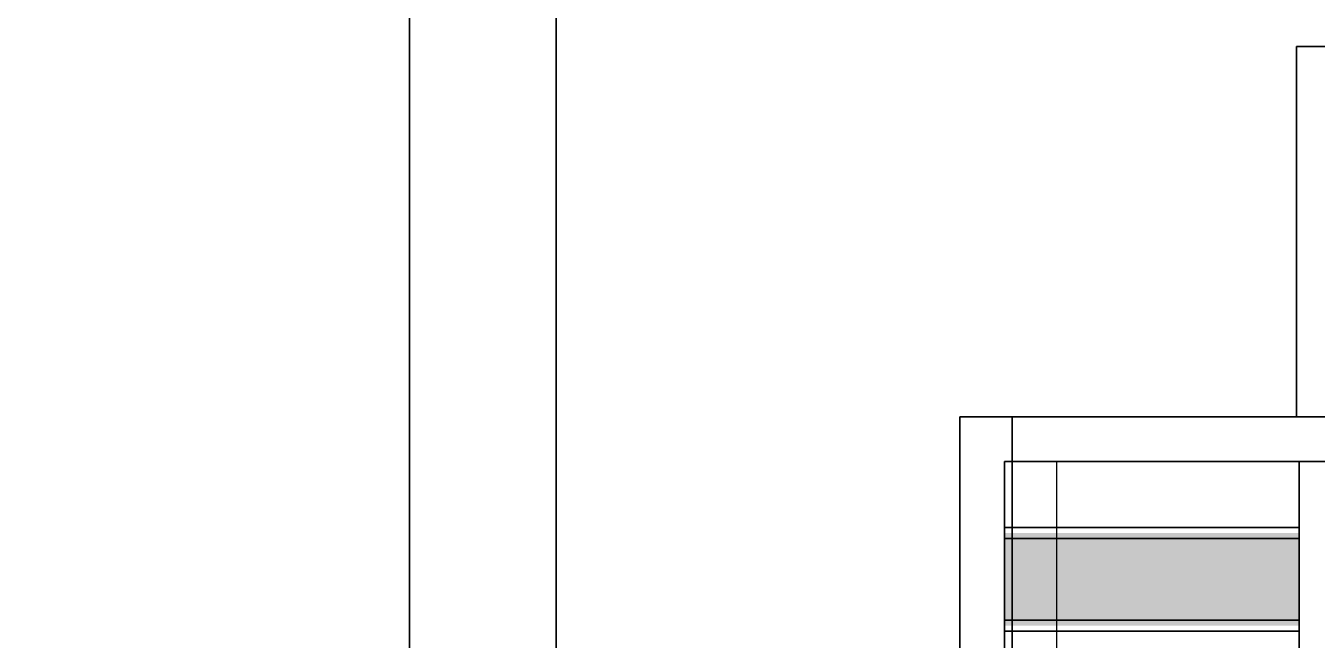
# Model space of a CAD drawing. Header units: millimetres. Extents: x 1429 to 3422, y 966 to 3043.
# Drawn here: x 1429 to 2197, y 2250 to 2615 of the extents above; entities that cross this region are included whole.
import ezdxf

# ---------------------------------------------------------------- set-up
doc = ezdxf.new("R2010")
doc.units = ezdxf.units.MM
doc.header["$MEASUREMENT"] = 0
for name, color, linetype in [('3D_BASE HORMIGON', 7, 'Continuous'), ('3D_CARPINTER_A', 7, 'Continuous'), ('3D_CUBIERTA', 7, 'Continuous'), ('3D_MURO', 1, 'Continuous'), ('3D_PISO', 7, 'Continuous'), ('3D_VIGAS', 5, 'Continuous')]:
    doc.layers.add(name, color=color, linetype=linetype)

msp = doc.modelspace()

# ---------------------------------------------------------------- hatches: boundary and pattern name
h = msp.add_hatch()
h.set_pattern_fill('DOTS', color=253, style=0, pattern_type=2)
h.set_pattern_definition([(0, (-28823.7236, 9842.757), (0.79375, 1.5875), [0, -1.5875])])
h.paths.add_polyline_path([(2010.79, 2313.63), (2185.79, 2313.63), (2185.79, 2258.63), (2010.79, 2258.63)], flags=0)

# ---------------------------------------------------------------- linework, layer by layer
at = {"layer": '3D_BASE HORMIGON'}
for p, q in [((2184.29, 2602.63, 180), (2184.29, 2602.63)), ((2184.29, 2492.63, 180), (2184.29, 2492.63)), ((1984.29, 2382.63, 180), (1984.29, 2382.63)), ((2084.29, 2382.63, 180), (2084.29, 2382.63)), ((2184.29, 2382.63, 180), (2184.29, 2382.63)), ((1984.29, 2272.63, 180), (1984.29, 2272.63))]:
    msp.add_line(p, q, dxfattribs=at)
for points in [[(2872.29, 2602.63), (2872.29, 1914.63), (2322.29, 1914.63), (2322.29, 2161.13), (2296.79, 2161.13), (2296.79, 2162.63), (1984.29, 2162.63), (1984.29, 2382.63), (2184.29, 2382.63), (2184.29, 2602.63), (2872.29, 2602.63)], [(2872.29, 2602.63), (2184.29, 2602.63)], [(2184.29, 2602.63), (2872.29, 2602.63)], [(2184.29, 2382.63), (2184.29, 2602.63)], [(2184.29, 2602.63), (2184.29, 2382.63)], [(2184.29, 2382.63), (2184.29, 2602.63)], [(2184.29, 2602.63), (2872.29, 2602.63)], [(1984.29, 2382.63), (2184.29, 2382.63)], [(1984.29, 2162.63), (1984.29, 2382.63)], [(1984.29, 2382.63), (1984.29, 2162.63)], [(2184.29, 2382.63), (1984.29, 2382.63)], [(1984.29, 2162.63), (1984.29, 2382.63)], [(1984.29, 2382.63), (2184.29, 2382.63)]]:
    msp.add_lwpolyline(points, dxfattribs=at)
at = {"layer": '3D_CARPINTER_A'}
msp.add_polyline3d([(1457.29, 1914.63, 432.63), (1457.29, 1722.63, 432.63), (1657.29, 1722.63, 465.35), (1657.29, 1716.63, 465.35), (1689.23, 1716.63, 470.58), (1689.79, 1500.13, 470.67), (2294.09, 1500.13, 569.56), (2296.79, 1940.96, 570), (2844.09, 1940.13, 659.69), (2846.79, 2380.96, 660), (3394.09, 2380.13, 749.62), (3394.15, 3014.73, 749.57), (2759.79, 3017.13, 645.76), (2759.79, 2794.63, 645.76), (2562.29, 2794.63, 613.45), (2562.29, 2577.13, 613.45), (2209.79, 2577.13, 555.76), (2209.79, 2356.13, 555.76), (2010.79, 2356.13, 523.2), (2010.79, 2136.13, 523.2), (1657.29, 2136.13, 465.35), (1657.29, 1914.63, 465.35), (1457.29, 1914.63, 432.63)], dxfattribs=at)
msp.add_open_spline([(3422.29, 2354.63, 220), (3055.62, 2061.29, 160), (2053.57, 1259.65, -3.97), (1686.9, 966.32, -63.97)], degree=3, dxfattribs=at)
at = {"layer": '3D_CUBIERTA'}
for p, q in [((2184.29, 2602.63, 554.59), (2184.29, 2602.63, 559.59)), ((1984.29, 2382.63, 521.86), (1984.29, 2382.63, 526.86)), ((2184.29, 2382.63, 554.59), (2184.29, 2382.63, 559.59)), ((2010.79, 2356.13, 523.2), (2010.79, 2356.13, 526.2))]:
    msp.add_line(p, q, dxfattribs=at)
for points in [[(2010.79, 2356.13), (2010.79, 2136.13)], [(2010.79, 2136.13), (2010.79, 2356.13)]]:
    msp.add_lwpolyline(points, dxfattribs=at)
at = {"layer": '3D_CUBIERTA', "extrusion": (0, 1, 0)}
for points in [[(-2209.79, 555.76), (-2010.79, 523.2)], [(-2010.79, 526.2), (-2209.79, 558.76)]]:
    msp.add_lwpolyline(points, dxfattribs=at)
at = {"layer": '3D_CUBIERTA'}
for points in [[(2184.29, 2602.63, 554.59), (2184.29, 2492.63, 554.59), (2184.29, 2382.63, 554.59)], [(2534.29, 2602.63, 611.86), (2359.29, 2602.63, 583.23), (2184.29, 2602.63, 554.59)], [(2184.29, 2602.63, 559.59), (2359.29, 2602.63, 588.23), (2534.29, 2602.63, 616.86)], [(2184.29, 2382.63, 559.59), (2184.29, 2492.63, 559.59), (2184.29, 2602.63, 559.59)], [(1984.29, 2382.63, 521.86), (1984.29, 2272.63, 521.86), (1984.29, 2162.63, 521.86)], [(2184.29, 2382.63, 554.59), (2084.29, 2382.63, 538.23), (1984.29, 2382.63, 521.86)], [(1984.29, 2382.63, 526.86), (2084.29, 2382.63, 543.23), (2184.29, 2382.63, 559.59)], [(1984.29, 2162.63, 526.86), (1984.29, 2272.63, 526.86), (1984.29, 2382.63, 526.86)]]:
    msp.add_open_spline(points, degree=2, dxfattribs=at)
at = {"layer": '3D_MURO'}
for p, q in [((2184.29, 2602.63, 180), (2184.29, 2602.63, 551.59)), ((1984.29, 2382.63, 180), (1984.29, 2382.63, 518.86)), ((2184.29, 2382.63, 180), (2184.29, 2382.63, 551.59)), ((2010.79, 2356.13, 180), (2010.79, 2356.13, 523.2)), ((2185.79, 2356.13, 210), (2185.79, 2356.13, 551.84))]:
    msp.add_line(p, q, dxfattribs=at)
at = {"layer": '3D_MURO', "extrusion": (-0.161489, 0, 0.986875)}
for points in [[(-1942.63, 1479.65), (-1694.63, 1479.65), (-1694.63, 1710.68), (-1474.63, 1710.68), (-1474.63, 2384.53), (-1914.63, 2384.53), (-1914.63, 2941.84), (-2354.63, 2941.84), (-2354.63, 3499.16), (-3042.63, 3499.16), (-3042.63, 2802.01), (-2822.63, 2802.01), (-2822.63, 2599.35), (-2602.63, 2599.35), (-2602.63, 2244.69), (-2382.63, 2244.69), (-2382.63, 2042.03), (-2162.63, 2042.03), (-2162.63, 1682.31), (-1942.63, 1682.31), (-1942.63, 1479.65)], [(-2161.13, 2068.88), (-2161.13, 2042.03), (-2382.63, 2042.03), (-2382.63, 2244.69), (-2602.63, 2244.69), (-2602.63, 2827.85), (-2577.13, 2827.85), (-2577.13, 2270.53), (-2356.13, 2270.53), (-2356.13, 2068.88), (-2161.13, 2068.88)]]:
    msp.add_lwpolyline(points, dxfattribs=at)
at = {"layer": '3D_MURO'}
msp.add_lwpolyline([(2010.79, 2161.13), (1984.29, 2161.13), (1984.29, 2382.63), (2184.29, 2382.63), (2184.29, 2602.63), (2846.79, 2602.63), (2846.79, 2577.13), (2209.79, 2577.13), (2209.79, 2356.13), (2010.79, 2356.13), (2010.79, 2161.13)], dxfattribs=at)
for points, degree in [([(2184.29, 2602.63, 180), (2515.54, 2602.63, 180), (2846.79, 2602.63, 180)], 2), ([(2184.29, 2382.63, 180), (2184.29, 2492.63, 180), (2184.29, 2602.63, 180)], 2), ([(2184.29, 2602.63, 551.59), (2184.29, 2529.29, 551.59), (2184.29, 2455.96, 551.59), (2184.29, 2382.63, 551.59)], 3), ([(2759.79, 2602.63, 645.76), (2567.95, 2602.63, 614.37), (2376.12, 2602.63, 582.98), (2184.29, 2602.63, 551.59)], 3), ([(2184.29, 2602.63, 551.59), (2472.04, 2602.63, 598.68), (2759.79, 2602.63, 645.76)], 2), ([(2184.29, 2382.63, 551.59), (2184.29, 2492.63, 551.59), (2184.29, 2602.63, 551.59)], 2), ([(1984.29, 2382.63, 180), (2084.29, 2382.63, 180), (2184.29, 2382.63, 180)], 2), ([(1984.29, 2161.13, 180), (1984.29, 2271.88, 180), (1984.29, 2382.63, 180)], 2), ([(1984.29, 2382.63, 518.86), (1984.29, 2308.79, 518.86), (1984.29, 2234.96, 518.86), (1984.29, 2161.13, 518.86)], 3), ([(2184.29, 2382.63, 551.59), (2117.62, 2382.63, 540.68), (2050.95, 2382.63, 529.77), (1984.29, 2382.63, 518.86)], 3), ([(1984.29, 2382.63, 518.86), (2084.29, 2382.63, 535.23), (2184.29, 2382.63, 551.59)], 2), ([(1984.29, 2161.13, 518.86), (1984.29, 2271.88, 518.86), (1984.29, 2382.63, 518.86)], 2), ([(2010.79, 2356.13, 180), (2010.79, 2258.63, 180), (2010.79, 2161.13, 180)], 2), ([(2209.79, 2356.13, 180), (2110.29, 2356.13, 180), (2010.79, 2356.13, 180)], 2), ([(2010.79, 2356.13, 523.2), (2077.12, 2356.13, 534.05), (2143.45, 2356.13, 544.91), (2209.79, 2356.13, 555.76)], 3), ([(2010.79, 2161.13, 523.2), (2010.79, 2226.13, 523.2), (2010.79, 2291.13, 523.2), (2010.79, 2356.13, 523.2)], 3), ([(2010.79, 2356.13, 523.2), (2010.79, 2258.63, 523.2), (2010.79, 2161.13, 523.2)], 2), ([(2209.79, 2356.13, 555.76), (2110.29, 2356.13, 539.48), (2010.79, 2356.13, 523.2)], 2), ([(2185.79, 2356.13, 210), (2185.79, 2300.38, 210), (2185.79, 2244.63, 210)], 2), ([(2209.79, 2356.13, 210), (2197.79, 2356.13, 210), (2185.79, 2356.13, 210)], 2), ([(2185.79, 2161.13, 551.84), (2185.79, 2226.13, 551.84), (2185.79, 2291.13, 551.84), (2185.79, 2356.13, 551.84)], 3), ([(2185.79, 2356.13, 551.84), (2193.79, 2356.13, 553.15), (2201.79, 2356.13, 554.45), (2209.79, 2356.13, 555.76)], 3)]:
    msp.add_open_spline(points, degree=degree, dxfattribs=at)
at = {"layer": '3D_PISO'}
msp.add_line((2010.79, 2356.13, 180), (2010.79, 2356.13, 210), dxfattribs=at)
msp.add_lwpolyline([(2209.79, 2577.13), (2846.79, 2577.13), (2846.79, 1914.63), (2322.29, 1914.63), (2322.29, 1940.13), (2296.79, 1940.13), (2296.79, 2136.13), (2209.79, 2136.13), (2209.79, 2161.13), (2010.79, 2161.13), (2010.79, 2356.13), (2209.79, 2356.13), (2209.79, 2577.13)], dxfattribs=at)
for points in [[(1657.29, 2162.63, 90), (1657.29, 2602.63, 90), (1657.29, 3042.63, 90)], [(1657.29, 3042.63, 120), (1657.29, 2602.63, 120), (1657.29, 2162.63, 120)], [(1744.29, 3042.63, 90), (1744.29, 2602.63, 90), (1744.29, 2162.63, 90)], [(1744.29, 2162.63, 120), (1744.29, 2602.63, 120), (1744.29, 3042.63, 120)], [(2010.79, 2356.13, 180), (2110.29, 2356.13, 180), (2209.79, 2356.13, 180)], [(2010.79, 2161.13, 180), (2010.79, 2258.63, 180), (2010.79, 2356.13, 180)], [(2010.79, 2356.13, 210), (2010.79, 2258.63, 210), (2010.79, 2161.13, 210)], [(2209.79, 2356.13, 210), (2110.29, 2356.13, 210), (2010.79, 2356.13, 210)]]:
    msp.add_open_spline(points, degree=2, dxfattribs=at)
at = {"layer": '3D_VIGAS'}
for points, degree in [([(2010.79, 2310.38, 523.2), (2010.79, 2313.63, 523.2), (2010.79, 2316.88, 523.2)], 2), ([(2010.79, 2316.88, 478.2), (2010.79, 2314.71, 478.2), (2010.79, 2312.54, 478.2), (2010.79, 2310.38, 478.2)], 3), ([(2010.79, 2316.88, 478.2), (2010.79, 2316.88, 493.2), (2010.79, 2316.88, 508.2), (2010.79, 2316.88, 523.2)], 3), ([(2010.79, 2310.38, 523.2), (2010.79, 2310.38, 508.2), (2010.79, 2310.38, 493.2), (2010.79, 2310.38, 478.2)], 3), ([(2185.79, 2310.38, 551.84), (2185.79, 2312.54, 551.84), (2185.79, 2314.71, 551.84), (2185.79, 2316.88, 551.84)], 3), ([(2185.79, 2316.88, 506.84), (2185.79, 2314.71, 506.84), (2185.79, 2312.54, 506.84), (2185.79, 2310.38, 506.84)], 3), ([(2185.79, 2316.88, 551.84), (2185.79, 2316.88, 536.84), (2185.79, 2316.88, 521.84), (2185.79, 2316.88, 506.84)], 3), ([(2185.79, 2310.38, 506.84), (2185.79, 2310.38, 521.84), (2185.79, 2310.38, 536.84), (2185.79, 2310.38, 551.84)], 3), ([(2010.79, 2255.38, 523.2), (2010.79, 2257.54, 523.2), (2010.79, 2259.71, 523.2), (2010.79, 2261.88, 523.2)], 3), ([(2010.79, 2261.88, 478.2), (2010.79, 2259.71, 478.2), (2010.79, 2257.54, 478.2), (2010.79, 2255.38, 478.2)], 3), ([(2010.79, 2261.88, 478.2), (2010.79, 2261.88, 493.2), (2010.79, 2261.88, 508.2), (2010.79, 2261.88, 523.2)], 3), ([(2185.79, 2255.38, 551.84), (2185.79, 2257.54, 551.84), (2185.79, 2259.71, 551.84), (2185.79, 2261.88, 551.84)], 3), ([(2185.79, 2261.88, 506.84), (2185.79, 2259.71, 506.84), (2185.79, 2257.54, 506.84), (2185.79, 2255.38, 506.84)], 3), ([(2185.79, 2261.88, 551.84), (2185.79, 2261.88, 536.84), (2185.79, 2261.88, 521.84), (2185.79, 2261.88, 506.84)], 3), ([(2010.79, 2255.38, 523.2), (2010.79, 2255.38, 508.2), (2010.79, 2255.38, 493.2), (2010.79, 2255.38, 478.2)], 3), ([(2185.79, 2255.38, 506.84), (2185.79, 2255.38, 521.84), (2185.79, 2255.38, 536.84), (2185.79, 2255.38, 551.84)], 3)]:
    msp.add_open_spline(points, degree=degree, dxfattribs=at)
for points, knots in [([(2010.79, 2316.88, 478.2), (2026.83, 2316.88, 480.83), (2083.74, 2316.88, 490.14), (2143.03, 2316.88, 499.84), (2185.79, 2316.88, 506.84)], [830.735574, 830.735574, 830.735574, 830.735574, 852.225497, 905.819458, 905.819458, 905.819458, 905.819458]), ([(2185.79, 2316.88, 551.84), (2146.39, 2316.88, 545.39), (2087.1, 2316.88, 535.69), (2029.96, 2316.88, 526.34), (2010.79, 2316.88, 523.2)], [1584.745155, 1584.745155, 1584.745155, 1584.745155, 1634.066859, 1659.629052, 1659.629052, 1659.629052, 1659.629052]), ([(2010.79, 2310.38, 523.2), (2029.96, 2310.38, 526.34), (2087.1, 2310.38, 535.69), (2146.39, 2310.38, 545.39), (2185.79, 2310.38, 551.84)], [2076.309483, 2076.309483, 2076.309483, 2076.309483, 2101.871676, 2151.193379, 2151.193379, 2151.193379, 2151.193379]), ([(2185.79, 2310.38, 506.84), (2143.03, 2310.38, 499.84), (2083.74, 2310.38, 490.14), (2026.83, 2310.38, 480.83), (2010.79, 2310.38, 478.2)], [330.82672, 330.82672, 330.82672, 330.82672, 384.420681, 405.910604, 405.910604, 405.910604, 405.910604]), ([(2010.79, 2261.88, 478.2), (2026.83, 2261.88, 480.83), (2083.74, 2261.88, 490.14), (2143.03, 2261.88, 499.84), (2185.79, 2261.88, 506.84)], [830.735574, 830.735574, 830.735574, 830.735574, 852.225497, 905.819458, 905.819458, 905.819458, 905.819458]), ([(2185.79, 2261.88, 551.84), (2146.39, 2261.88, 545.39), (2087.1, 2261.88, 535.69), (2029.96, 2261.88, 526.34), (2010.79, 2261.88, 523.2)], [1584.745155, 1584.745155, 1584.745155, 1584.745155, 1634.066859, 1659.629052, 1659.629052, 1659.629052, 1659.629052]), ([(2010.79, 2255.38, 523.2), (2029.96, 2255.38, 526.34), (2087.1, 2255.38, 535.69), (2146.39, 2255.38, 545.39), (2185.79, 2255.38, 551.84)], [2076.309483, 2076.309483, 2076.309483, 2076.309483, 2101.871676, 2151.193379, 2151.193379, 2151.193379, 2151.193379]), ([(2185.79, 2255.38, 506.84), (2143.03, 2255.38, 499.84), (2083.74, 2255.38, 490.14), (2026.83, 2255.38, 480.83), (2010.79, 2255.38, 478.2)], [330.82672, 330.82672, 330.82672, 330.82672, 384.420681, 405.910604, 405.910604, 405.910604, 405.910604])]:
    msp.add_open_spline(points, degree=3, knots=knots, dxfattribs=at)

doc.saveas('drawing.dxf')
